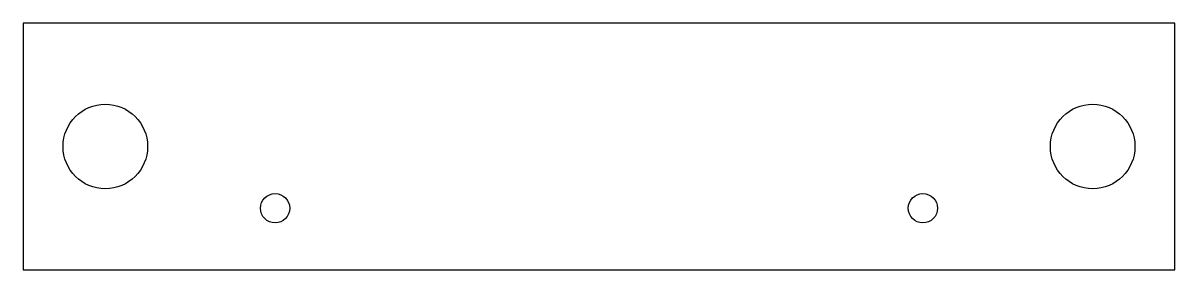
# Model space of a CAD drawing. Extents: x -1.75 to 1.75, y -0.38 to 0.38.
import ezdxf

# ---------------------------------------------------------------- set-up
doc = ezdxf.new("R2010")
doc.units = 0
for name, color, linetype in [('drill_0p25-20_thru', 2, 'CONTINUOUS'), ('drill_4-40_tap', 3, 'CONTINUOUS'), ('part_outline', 9, 'CONTINUOUS')]:
    doc.layers.add(name, color=color, linetype=linetype)

msp = doc.modelspace()

# ---------------------------------------------------------------- linework, layer by layer
at = {"layer": 'drill_0p25-20_thru'}
for centre in [(-1.5, 0), (1.5, 0)]:
    msp.add_circle(centre, 0.1285, dxfattribs=at)
at = {"layer": 'drill_4-40_tap'}
for centre in [(-0.98425, -0.1875), (0.98425, -0.1875)]:
    msp.add_circle(centre, 0.0445, dxfattribs=at)
at = {"layer": 'part_outline'}
for p, q in [((1.75, 0.375), (-1.75, 0.375)), ((-1.75, 0.375), (-1.75, -0.375)), ((1.75, -0.375), (1.75, 0.375)), ((-1.75, -0.375), (1.75, -0.375))]:
    msp.add_line(p, q, dxfattribs=at)

doc.saveas('drawing.dxf')
